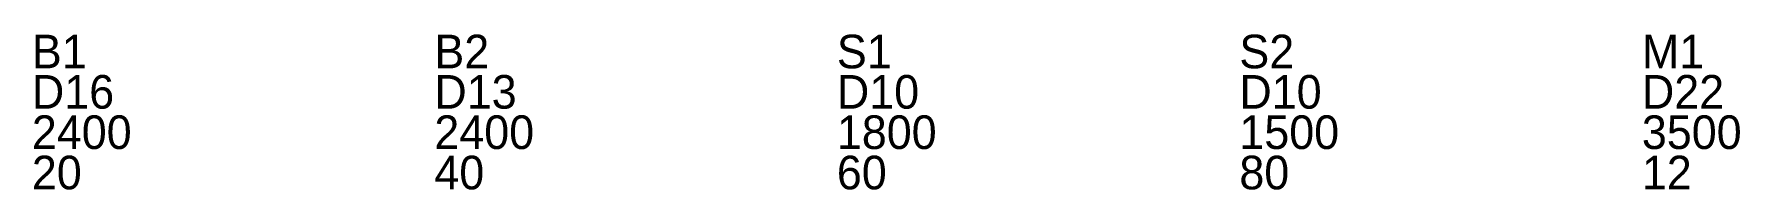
# Model space of a CAD drawing. Header units: metres. Extents: x 0 to 127, y -9 to 3.
import ezdxf

# ---------------------------------------------------------------- set-up
doc = ezdxf.new("R2010")
doc.units = ezdxf.units.M

# ---------------------------------------------------------------- blocks, each defined once
blk = doc.blocks.new('REBAR_TAG')
for tag, p in [('MARK', (0, 0)), ('DIA', (0, -3)), ('LEN', (0, -6)), ('CNT', (0, -9))]:
    blk.add_attdef(tag, p, '', height=2.5)

msp = doc.modelspace()

# ---------------------------------------------------------------- block references
for p, values in [((0, 0), {'MARK': 'B1', 'DIA': 'D16', 'LEN': '2400', 'CNT': '20'}), ((30, 0), {'MARK': 'B2', 'DIA': 'D13', 'LEN': '2400', 'CNT': '40'}), ((60, 0), {'MARK': 'S1', 'DIA': 'D10', 'LEN': '1800', 'CNT': '60'}), ((90, 0), {'MARK': 'S2', 'DIA': 'D10', 'LEN': '1500', 'CNT': '80'}), ((120, 0), {'MARK': 'M1', 'DIA': 'D22', 'LEN': '3500', 'CNT': '12'})]:
    msp.add_blockref('REBAR_TAG', p).add_auto_attribs(values)

doc.saveas('drawing.dxf')
